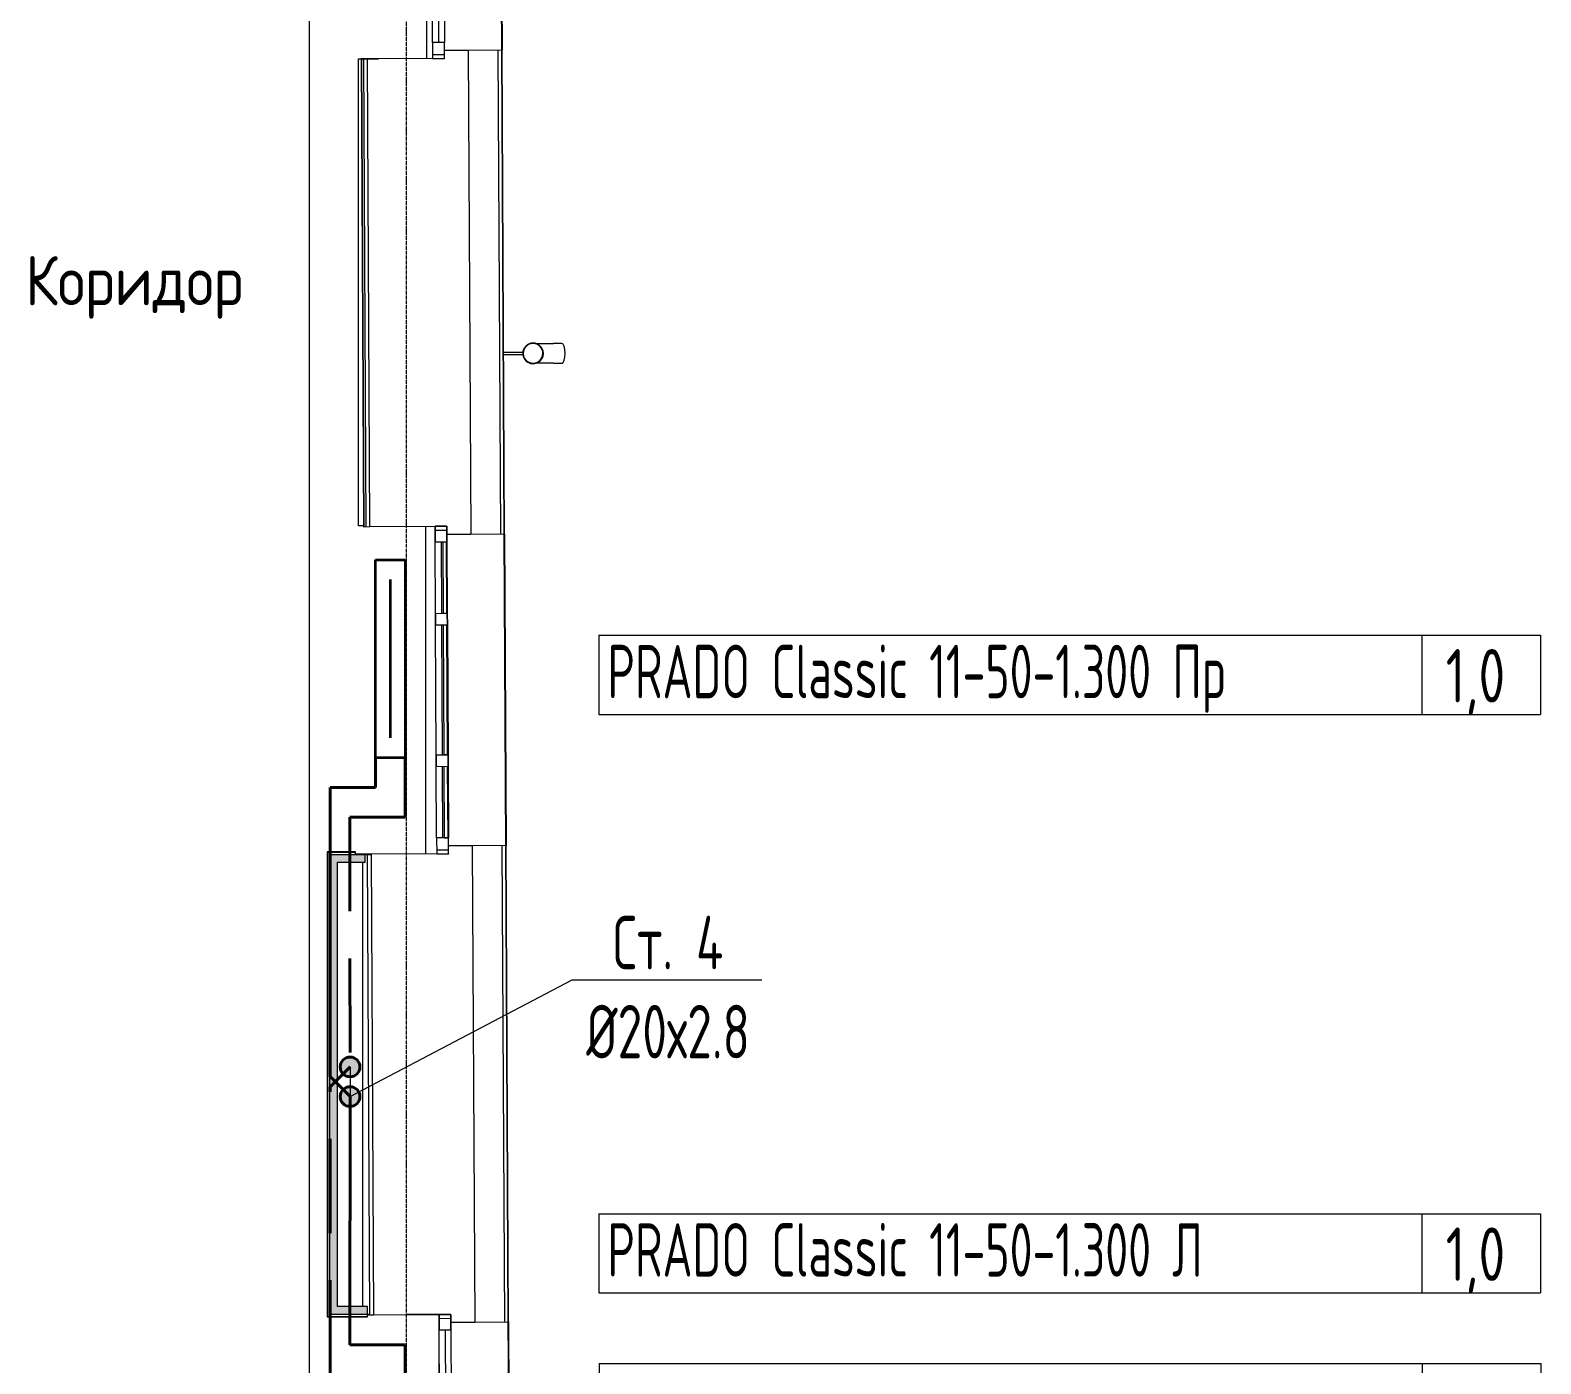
# Model space of a CAD drawing. Header units: millimetres. Extents: x -3929 to 624051, y 52832 to 514950.
# Drawn here: x 174054 to 181690, y 179614 to 186354 of the extents above; entities that cross this region are included whole.
import ezdxf
from ezdxf import colors
from ezdxf.entities.mleader import LeaderData, LeaderLine
from ezdxf.enums import TextEntityAlignment as Align
from ezdxf.math import Vec2, Vec3

# ---------------------------------------------------------------- set-up
doc = ezdxf.new("R2010")
doc.units = ezdxf.units.MM
for name, pattern in [('ADSK_Линия сетки', [25, 20, -2.5, 0, -2.5]), ('ADSK_Штриховая_ш2 п1', [3, 2, -1]), ('Hidden', [7.14375, 4.7625, -2.38125])]:
    doc.linetypes.add(name, pattern=pattern)
for name, color, linetype, lineweight in [('_ Окна', 7, 'Continuous', 9), ('Марки помещений', 7, 'Continuous', 20), ('Обобщенные модели', 7, 'Continuous', 18), ('ОВ-О-Оборудование', 32, 'Continuous', 35), ('ОВ-ТЕКСТ', 7, 'Continuous', 25), ('Окна', 7, 'Continuous', 9), ('Оси', 253, 'Continuous', 9), ('Перекрытие', 7, 'Continuous', 18), ('Стены внутренние', 7, 'Continuous', 18), ('Стены наружные', 7, 'Continuous', 18), ('Стены несущие', 7, 'Continuous', 30), ('Стены отделка', 7, 'Continuous', 30), ('Стены штриховка', 7, 'Continuous', 9)]:
    doc.layers.add(name, color=color, linetype=linetype, lineweight=lineweight)
for name, color, linetype in [('ПРИБОРЫ', 3, 'Continuous'), ('статистика приборов', 252, 'Continuous'), ('стояки', 7, 'Continuous')]:
    doc.layers.add(name, color=color, linetype=linetype)
doc.layers.add('т11.1', color=1, linetype='Continuous', true_color=0xff0000)
doc.layers.add('т21.1', color=5, linetype='Continuous', true_color=0x0000ff)
doc.styles.add('GOST Common_2', font='GOST_Common.ttf', dxfattribs={"width": 0.9, "height": 250})
doc.styles.add('СТИЛЬ', font='simplex.shx', dxfattribs={"width": 0.65})

# ---------------------------------------------------------------- blocks, each defined once
blk = doc.blocks.new('*U2874')
at = {"layer": 'ОВ-О-Оборудование', "color": 32, "ltscale": 0.1, "true_color": 0xcd6928}
for p, q in [((500, 75), (-500, 75)), ((-500, 75), (-500, -75)), ((-400, 0), (400, 0)), ((500, -75), (500, 75)), ((-500, -75), (500, -75))]:
    blk.add_line(p, q, dxfattribs=at)
blk = doc.blocks.new('1 этаж')
at = {"layer": 'Стены внутренние', "lineweight": 5}
for points in [[(366306.2, -230312.8), (366346.2, -230312.8), (366346.2, -228026.9), (366306.2, -228026.9), (366306.2, -230094.7)], [(366457.9, -228066.9), (366485.9, -228066.9), (366485.9, -228026.9), (366346.2, -228026.9), (366346.2, -228066.9), (366457.9, -228066.9)], [(366306.2, -230352.8), (366497.3, -230352.8), (366497.3, -230312.8), (366306.2, -230312.8), (366306.2, -230335.9)]]:
    blk.add_hatch(color=253, dxfattribs=at).paths.add_polyline_path(points)
at = {"layer": '_ Окна', "color": 253, "lineweight": 5}
for p, q in [((366855, -223564.1), (366856.9, -223924.1)), ((366886.9, -223924), (366826.9, -223924.3)), ((366826.9, -223924.3), (366827.3, -224004.3)), ((366887.3, -224004), (366886.9, -223924)), ((366827.2, -223984.3), (366887.2, -223984)), ((366827.3, -224004.3), (366887.3, -224004)), ((366839.3, -226368.9), (366899.3, -226368.6)), ((366839.7, -226448.9), (366839.3, -226368.9)), ((366839.4, -226388.9), (366899.4, -226388.6)), ((366899.3, -226368.6), (366899.7, -226448.6)), ((366899.7, -226448.6), (366839.7, -226448.9)), ((366869.7, -226448.8), (366871.5, -226808.8)), ((366841.5, -226808.9), (366901.5, -226808.6)), ((366841.8, -226868.9), (366841.5, -226808.9)), ((366901.5, -226808.6), (366901.8, -226868.6)), ((366901.8, -226868.6), (366841.8, -226868.9)), ((366871.8, -226868.8), (366875.2, -227523.8)), ((366845.2, -227523.9), (366905.2, -227523.6)), ((366845.5, -227583.9), (366845.2, -227523.9)), ((366905.2, -227523.6), (366905.5, -227583.6)), ((366905.5, -227583.6), (366845.5, -227583.9)), ((366875.5, -227583.8), (366877.3, -227943.8)), ((366907.3, -227943.6), (366847.3, -227943.9)), ((366847.3, -227943.9), (366847.7, -228023.9)), ((366847.6, -228003.9), (366907.6, -228003.6)), ((366907.7, -228023.6), (366907.3, -227943.6)), ((366847.7, -228023.9), (366907.7, -228023.6)), ((366859.5, -230352), (366919.5, -230351.7)), ((366859.9, -230432), (366859.5, -230352)), ((366859.6, -230372), (366919.6, -230371.7)), ((366919.5, -230351.7), (366919.9, -230431.7)), ((366919.9, -230431.7), (366859.9, -230432)), ((366889.9, -230431.9), (366891.8, -230791.9))]:
    blk.add_line(p, q, dxfattribs=at)
at = {"layer": 'Обобщенные модели', "color": 253, "lineweight": 5}
for p, q in [((367284, -225490.2), (367185.8, -225490.7)), ((367347.6, -225444.8), (367348.9, -225444.8)), ((367348.9, -225444.8), (367351.6, -225444.8)), ((367351.6, -225444.8), (367354.4, -225444.8)), ((367354.4, -225444.8), (367357.5, -225444.8)), ((367357.5, -225444.8), (367360.8, -225444.8)), ((367360.8, -225444.8), (367364.3, -225444.8)), ((367364.3, -225444.8), (367368, -225444.7)), ((367368, -225444.7), (367371.8, -225444.7)), ((367371.8, -225444.7), (367375.9, -225444.7)), ((367375.9, -225444.7), (367380.1, -225444.7)), ((367380.1, -225444.7), (367384.5, -225444.7)), ((367384.5, -225444.7), (367389, -225444.6)), ((367389, -225444.6), (367393.7, -225444.6)), ((367393.7, -225444.6), (367398.6, -225444.6)), ((367398.6, -225444.6), (367403.6, -225444.6)), ((367403.6, -225444.6), (367408.7, -225444.5)), ((367408.7, -225444.5), (367413.9, -225444.5)), ((367413.9, -225444.5), (367419.3, -225444.5)), ((367419.3, -225444.5), (367424.7, -225444.5)), ((367424.7, -225444.5), (367430.3, -225444.4)), ((367430.3, -225444.4), (367435.9, -225444.4)), ((367435.9, -225444.4), (367438.3, -225444.4)), ((367480.8, -225444.2), (367438.3, -225444.4)), ((367185.9, -225500.7), (367284, -225500.2)), ((367350.5, -225544.8), (367348.1, -225544.8)), ((367353.2, -225544.8), (367350.5, -225544.8)), ((367356.2, -225544.8), (367353.2, -225544.8)), ((367359.4, -225544.8), (367356.2, -225544.8)), ((367362.7, -225544.8), (367359.4, -225544.8)), ((367366.3, -225544.8), (367362.7, -225544.8)), ((367370.1, -225544.7), (367366.3, -225544.8)), ((367374, -225544.7), (367370.1, -225544.7)), ((367378.1, -225544.7), (367374, -225544.7)), ((367382.4, -225544.7), (367378.1, -225544.7)), ((367386.9, -225544.6), (367382.4, -225544.7)), ((367391.5, -225544.6), (367386.9, -225544.6)), ((367396.2, -225544.6), (367391.5, -225544.6)), ((367401.1, -225544.6), (367396.2, -225544.6)), ((367406.2, -225544.5), (367401.1, -225544.6)), ((367411.3, -225544.5), (367406.2, -225544.5)), ((367416.6, -225544.5), (367411.3, -225544.5)), ((367422, -225544.5), (367416.6, -225544.5)), ((367427.5, -225544.4), (367422, -225544.5)), ((367433.1, -225544.4), (367427.5, -225544.4)), ((367438.8, -225544.4), (367433.1, -225544.4)), ((367438.8, -225544.4), (367481.3, -225544.2))]:
    blk.add_line(p, q, dxfattribs=at)
for radius, start, end in [(52, 0.29123, 180.29123), (50, 0.29123, 180.29123), (52, 180.29123, 0.29123), (50, 180.29123, 0.29123)]:
    blk.add_arc((367334.9, -225494.9), radius, start, end, dxfattribs=at)
for start_param, end_param in [(4.712389, 6.283185), (3.141593, 4.712389)]:
    blk.add_ellipse((367481, -225494.2), major_axis=(-0.3, 50), ratio=0.309017, start_param=start_param, end_param=end_param, dxfattribs=at)
at = {"layer": 'Окна', "color": 253, "lineweight": 5}
for p, q in [((366826.9, -223924.3), (366825, -223564.3)), ((366885, -223564), (366886.9, -223924)), ((366826.9, -223924.3), (366827.3, -224004.3)), ((366887.3, -224004), (366886.9, -223924)), ((366827.3, -224004.3), (366887.3, -224004)), ((366899.3, -226368.6), (366839.3, -226368.9)), ((366839.3, -226368.9), (366839.7, -226448.9)), ((366899.7, -226448.6), (366899.3, -226368.6)), ((366841.5, -226808.9), (366839.7, -226448.9)), ((366881.5, -226807.6), (366879.7, -226448.7)), ((366895.7, -226448.7), (366897.5, -226807.5)), ((366899.7, -226448.6), (366901.5, -226808.6)), ((366841.5, -226808.9), (366841.8, -226868.9)), ((366881.5, -226807.6), (366897.5, -226807.5)), ((366901.8, -226868.6), (366901.5, -226808.6)), ((366845.2, -227523.9), (366841.8, -226868.9)), ((366885.2, -227522.7), (366881.8, -226868.7)), ((366897.8, -226868.6), (366901.2, -227522.6)), ((366901.8, -226868.6), (366905.2, -227523.6)), ((366845.2, -227523.9), (366845.5, -227583.9)), ((366885.2, -227522.7), (366901.2, -227522.6)), ((366905.5, -227583.6), (366905.2, -227523.6)), ((366847.3, -227943.9), (366845.5, -227583.9)), ((366887.3, -227942.7), (366885.5, -227583.7)), ((366901.5, -227583.6), (366903.3, -227942.6)), ((366905.5, -227583.6), (366907.3, -227943.6)), ((366847.3, -227943.9), (366847.7, -228023.9)), ((366887.3, -227942.7), (366903.3, -227942.6)), ((366907.7, -228023.6), (366907.3, -227943.6)), ((366847.7, -228023.9), (366907.7, -228023.6)), ((366919.5, -230351.7), (366859.5, -230352)), ((366859.5, -230352), (366859.9, -230432)), ((366919.9, -230431.7), (366919.5, -230351.7)), ((366861.8, -230792), (366859.9, -230432)), ((366919.9, -230431.7), (366921.8, -230791.7))]:
    blk.add_line(p, q, dxfattribs=at)
at = {"layer": 'Оси', "color": 253, "linetype": 'ADSK_Линия сетки', "lineweight": 5}
blk.add_line((366694.4, -258178.1), (366694.4, -209603.6), dxfattribs=at)
at = {"layer": 'Перекрытие', "color": 253, "lineweight": 5}
for p, q in [((366202.7, -218097.5), (366202.7, -233140.3)), ((366798.4, -224004.4), (366798.4, -222356.3)), ((366452.7, -226366.9), (366452.7, -224005.7)), ((366452.7, -224005.7), (366554.2, -224005.7)), ((366477.3, -226366.9), (366452.7, -226366.9)), ((366793.5, -228024.2), (366793.5, -226369.2)), ((366474.7, -230312.8), (366474.7, -228066.9)), ((366497.7, -228026.9), (366517.7, -228026.9)), ((366499.5, -230352.8), (366497.5, -230352.8)), ((366859.5, -230352.8), (366696.6, -230352.8)), ((366859.7, -232007), (366859.7, -230386.1))]:
    blk.add_line(p, q, dxfattribs=at)
at = {"layer": 'Стены наружные', "color": 253, "lineweight": 5}
for p, q in [((367177.1, -223962.5), (367169.1, -222387.5)), ((367170.1, -222387.5), (367178.1, -223962.5)), ((367197.5, -227983.1), (367189.5, -226408.2)), ((367190.5, -226408.2), (367198.5, -227983.1)), ((367217.7, -231964.2), (367209.7, -230390.2)), ((367210.7, -230389.2), (367218.7, -231964.2))]:
    blk.add_line(p, q, dxfattribs=at)
at = {"layer": 'Стены несущие', "color": 253, "lineweight": 5}
for p, q in [((367007.1, -223963.3), (366887.1, -223964)), ((367007.1, -223963.3), (367019.5, -226408)), ((366827.3, -224004.3), (366497.3, -224005.9)), ((366509.3, -226370.6), (366497.3, -224005.9)), ((366887.3, -224005), (366887.3, -224004)), ((366509.3, -226370.6), (366839.3, -226368.9)), ((366899.5, -226408.6), (367019.5, -226408)), ((367027.5, -227983), (366907.5, -227983.6)), ((367027.5, -227983), (367039.7, -230391.1)), ((366847.7, -228023.9), (366517.7, -228025.6)), ((366529.5, -230353.7), (366517.7, -228025.6)), ((366907.7, -228023.6), (366907.7, -228025.6)), ((366529.5, -230353.7), (366859.5, -230352)), ((366919.7, -230391.7), (367039.7, -230391.1))]:
    blk.add_line(p, q, dxfattribs=at)
at = {"layer": 'Стены отделка', "color": 253, "lineweight": 5}
for p, q in [((367178.1, -223962.5), (367007.1, -223963.3)), ((367007.1, -223963.3), (367007.1, -223963.3)), ((367157.1, -223962.6), (367157.1, -223963.6)), ((367189.5, -226407.2), (367177.1, -223962.5)), ((367177.1, -223962.5), (367189.5, -226408.2)), ((367190.5, -226408.2), (367178.1, -223962.5)), ((366497.3, -224005.9), (366465.3, -224006.1)), ((366465.3, -224006.1), (366477.3, -226370.8)), ((366477.3, -224006), (366489.3, -226370.7)), ((366477.3, -226370.8), (366509.3, -226370.6)), ((367019.5, -226408), (367189.5, -226407.2)), ((367189.5, -226408.2), (367190.5, -226408.2)), ((367197.5, -227982.1), (367027.5, -227983)), ((367027.5, -227983), (367027.5, -227983)), ((367177.5, -227982.2), (367177.5, -227984.2)), ((367209.7, -230390.2), (367197.5, -227982.1)), ((367197.5, -227983.1), (367209.7, -230389.2)), ((367198.5, -227983.1), (367197.5, -227983.1)), ((367210.7, -230389.2), (367198.5, -227983.1)), ((366294.2, -228016.9), (366294.2, -230362.8)), ((366437.7, -228014.9), (366296.2, -228014.9)), ((366306.2, -228026.9), (366306.2, -230352.8)), ((366306.2, -228026.9), (366497.7, -228026.9)), ((366346.2, -228066.9), (366485.9, -228066.9)), ((366346.2, -230312.8), (366346.2, -228066.9)), ((366437.7, -228026), (366437.7, -228014.9)), ((366517.7, -228025.6), (366437.7, -228026)), ((366485.9, -228066.9), (366485.9, -228026.9)), ((366497.7, -228026.9), (366497.7, -228025.7)), ((366509.5, -230353.8), (366497.7, -228026.9)), ((366296.2, -230364.8), (366497.6, -230364.8)), ((366509.5, -230352.8), (366306.2, -230352.8)), ((366497.3, -230312.8), (366346.2, -230312.8)), ((366497.3, -230352.8), (366497.3, -230312.8)), ((366497.5, -230353.9), (366529.5, -230353.7)), ((366497.6, -230364.8), (366497.5, -230353.9)), ((367039.7, -230391.1), (367209.7, -230390.2)), ((367209.7, -230389.2), (367210.7, -230389.2))]:
    blk.add_line(p, q, dxfattribs=at)
at = {"layer": 'Стены штриховка', "color": 253, "lineweight": 5}
for p, q in [((367157.1, -223963.6), (367169.5, -226407.3)), ((366467.3, -224006.1), (366479.3, -226370.8)), ((367177.5, -227984.2), (367189.7, -230390.3)), ((366296.2, -228014.9), (366294.2, -228014.9)), ((366294.2, -228014.9), (366294.2, -228016.9)), ((366437.7, -228016.9), (366294.2, -228016.9)), ((366296.2, -228014.9), (366296.2, -230364.8)), ((366294.2, -230362.8), (366497.6, -230362.8)), ((366294.2, -230362.8), (366294.2, -230364.8)), ((366294.2, -230364.8), (366296.2, -230364.8))]:
    blk.add_line(p, q, dxfattribs=at)
at = {"layer": 'Марки помещений', "color": 253, "lineweight": 5, "style": 'GOST Common_2', "width": 0.9}
blk.add_text('Коридор', height=250, dxfattribs=at).set_placement((364767.8, -225251.8))

msp = doc.modelspace()

# ---------------------------------------------------------------- hatches: boundary and pattern name
at = {"layer": 'т11.1', "lineweight": 40}
h = msp.add_hatch(color=256, dxfattribs=at)
h.dxf.hatch_style = 1
h.paths.add_polyline_path([(175720.916, 180964.161, 1), (175620.916, 180964.161, 1)])
at = {"layer": 'т21.1', "linetype": 'ADSK_Штриховая_ш2 п1', "lineweight": 40, "ltscale": 50}
h = msp.add_hatch(color=256, dxfattribs=at)
h.dxf.hatch_style = 1
h.paths.add_polyline_path([(175720.916, 181114.161, 1), (175620.916, 181114.161, 1)])

# ---------------------------------------------------------------- linework, layer by layer
at = {"layer": 'ПРИБОРЫ', "color": 7, "lineweight": 15}
for p, q in [((176929.023, 183295.884), (181688.643, 183295.884)), ((176929.023, 183295.884), (181688.643, 183295.884)), ((176929.023, 183295.884), (176929.023, 182895.884)), ((181088.643, 183295.884), (181088.643, 182895.884)), ((181688.643, 183295.884), (181688.643, 182895.884)), ((176929.023, 182895.884), (181688.643, 182895.884)), ((176929.023, 180372.608), (181688.643, 180372.608)), ((176929.023, 180372.608), (181688.643, 180372.608)), ((176929.023, 180372.608), (176929.023, 179972.608)), ((181088.643, 180372.608), (181088.643, 179972.608)), ((181688.643, 180372.608), (181688.643, 179972.608)), ((176929.023, 179972.608), (181688.643, 179972.608)), ((176930.387, 179615.797), (181690.007, 179615.797)), ((176930.387, 179615.797), (181690.007, 179615.797)), ((176930.387, 179615.797), (176930.387, 179215.797)), ((181090.007, 179615.797), (181090.007, 179215.797)), ((181690.007, 179615.797), (181690.007, 179215.797))]:
    msp.add_line(p, q, dxfattribs=at)
at = {"layer": 'т11.1', "lineweight": 40}
for p, q in [((175799.575, 182677.156), (175799.575, 182527.156)), ((175799.575, 182527.156), (175569.918, 182527.156)), ((175569.918, 182527.156), (175569.918, 181065.159)), ((175670.916, 180964.161), (175569.918, 181065.159)), ((175669.918, 179710.246), (175670.916, 180964.161)), ((175949.575, 179710.246), (175669.918, 179710.246)), ((175949.575, 179410.246), (175949.575, 179710.246))]:
    msp.add_line(p, q, dxfattribs=at)
msp.add_circle((175670.916, 180964.161), 50, dxfattribs=at)
at = {"layer": 'т21.1', "linetype": 'Hidden', "lineweight": 40, "ltscale": 100}
for p, q in [((175949.575, 182677.156), (175949.575, 182377.156)), ((175949.575, 182377.156), (175669.918, 182377.156)), ((175669.918, 182377.156), (175670.916, 181114.161)), ((175670.916, 181114.161), (175569.918, 181013.164)), ((175569.918, 179560.246), (175569.918, 181013.164))]:
    msp.add_line(p, q, dxfattribs=at)
at = {"layer": 'т21.1', "lineweight": 40, "ltscale": 50}
msp.add_circle((175670.916, 181114.161), 50, dxfattribs=at)

# ---------------------------------------------------------------- block references
at = {"layer": 'ОВ-О-Оборудование', "ltscale": 10, "xscale": -1, "rotation": 270}
msp.add_blockref('*U2874', (175874.575, 183177.156), dxfattribs=at)
at = {"layer": 'стояки', "color": 5, "lineweight": 40}
msp.add_blockref('1 этаж', (-190738.98, 410215.433), dxfattribs=at)

# ---------------------------------------------------------------- texts
at = {"layer": 'статистика приборов', "color": 7, "style": 'СТИЛЬ', "width": 0.6}
for s, p in [('PRADO Classic 11-50-1.300 Пр      ', (176971.999, 182977.737)), ('PRADO Classic 11-50-1.300 Л      ', (176971.999, 180054.461))]:
    msp.add_text(s, height=270, dxfattribs=at).set_placement(p)
at = {"layer": 'статистика приборов', "color": 7, "style": 'СТИЛЬ', "width": 0.7}
for p in [(181359.709, 182956.335), (181359.709, 180033.059)]:
    msp.add_text('1,0', height=270, dxfattribs=at).set_placement(p, align=Align.CENTER)

# ---------------------------------------------------------------- leaders
at = {"layer": 'ОВ-ТЕКСТ', "color": 7}
ml = msp.add_multileader_mtext('Standard', dxfattribs=at)
ml.set_content('\\A1;Ст. 4^J%%C20х2.8 ', color=7, style='СТИЛЬ')
ml.set_leader_properties(color=7, lineweight=18)
ml.build(insert=Vec2(0, 0))
ml.multileader.update_dxf_attribs({"text_left_attachment_type": 6, "text_right_attachment_type": 6, "dogleg_length": 0.36, "arrow_head_size": 0.126})
ctx = ml.context
ctx.base_point, ctx.char_height, ctx.arrow_head_size, ctx.landing_gap_size, ctx.plane_origin = Vec3(176793.546, 181553.733), 270, 0.126, 0.063, Vec3(179174.866, 178531.445)
ctx.left_attachment, ctx.right_attachment, ctx.text_align_type = 6, 6, 1
notes = []
notes.append((ctx, [(0, (1, 1, 0), (176793.294, 181553.733), (1, 0), 0.252, [(0, [(175670.916, 181114.161), (175670.916, 180964.161)], 0, [])])]))
ctx.mtext.insert, ctx.mtext.width, ctx.mtext.alignment, ctx.mtext.flow_direction = Vec3(177278.324, 181877.733), 1404.14984, 2, 5
for ctx, leaders in notes:
    for number, flags, end, landing, length, lines in leaders:
        leader = LeaderData()
        leader.index, (leader.has_last_leader_line, leader.has_dogleg_vector, leader.attachment_direction) = number, flags
        leader.last_leader_point, leader.dogleg_vector, leader.dogleg_length = Vec3(end), Vec3(landing), length
        for number, points, colour, breaks in lines:
            line = LeaderLine()
            line.index, line.vertices, line.color, line.breaks = number, Vec3.list(points), colors.encode_raw_color(colour), breaks
            leader.lines.append(line)
        ctx.leaders.append(leader)

doc.saveas('drawing.dxf')
